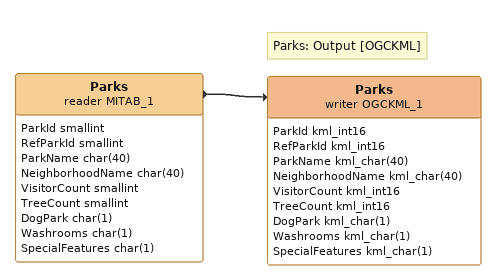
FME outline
Parks (reader MITAB_1)
    attributes: ParkId smallint, RefParkId smallint, ParkName char(40), NeighborhoodName char(40), VisitorCount smallint, TreeCount smallint, DogPark char(1), Washrooms char(1), SpecialFeatures char(1)
    -> Parks (writer OGCKML_1)
Note: Parks: Output [OGCKML]
Parks (writer OGCKML_1)
    attributes: ParkId kml_int16, RefParkId kml_int16, ParkName kml_char(40), NeighborhoodName kml_char(40), VisitorCount kml_int16, TreeCount kml_int16, DogPark kml_char(1), Washrooms kml_char(1), SpecialFeatures kml_char(1)
